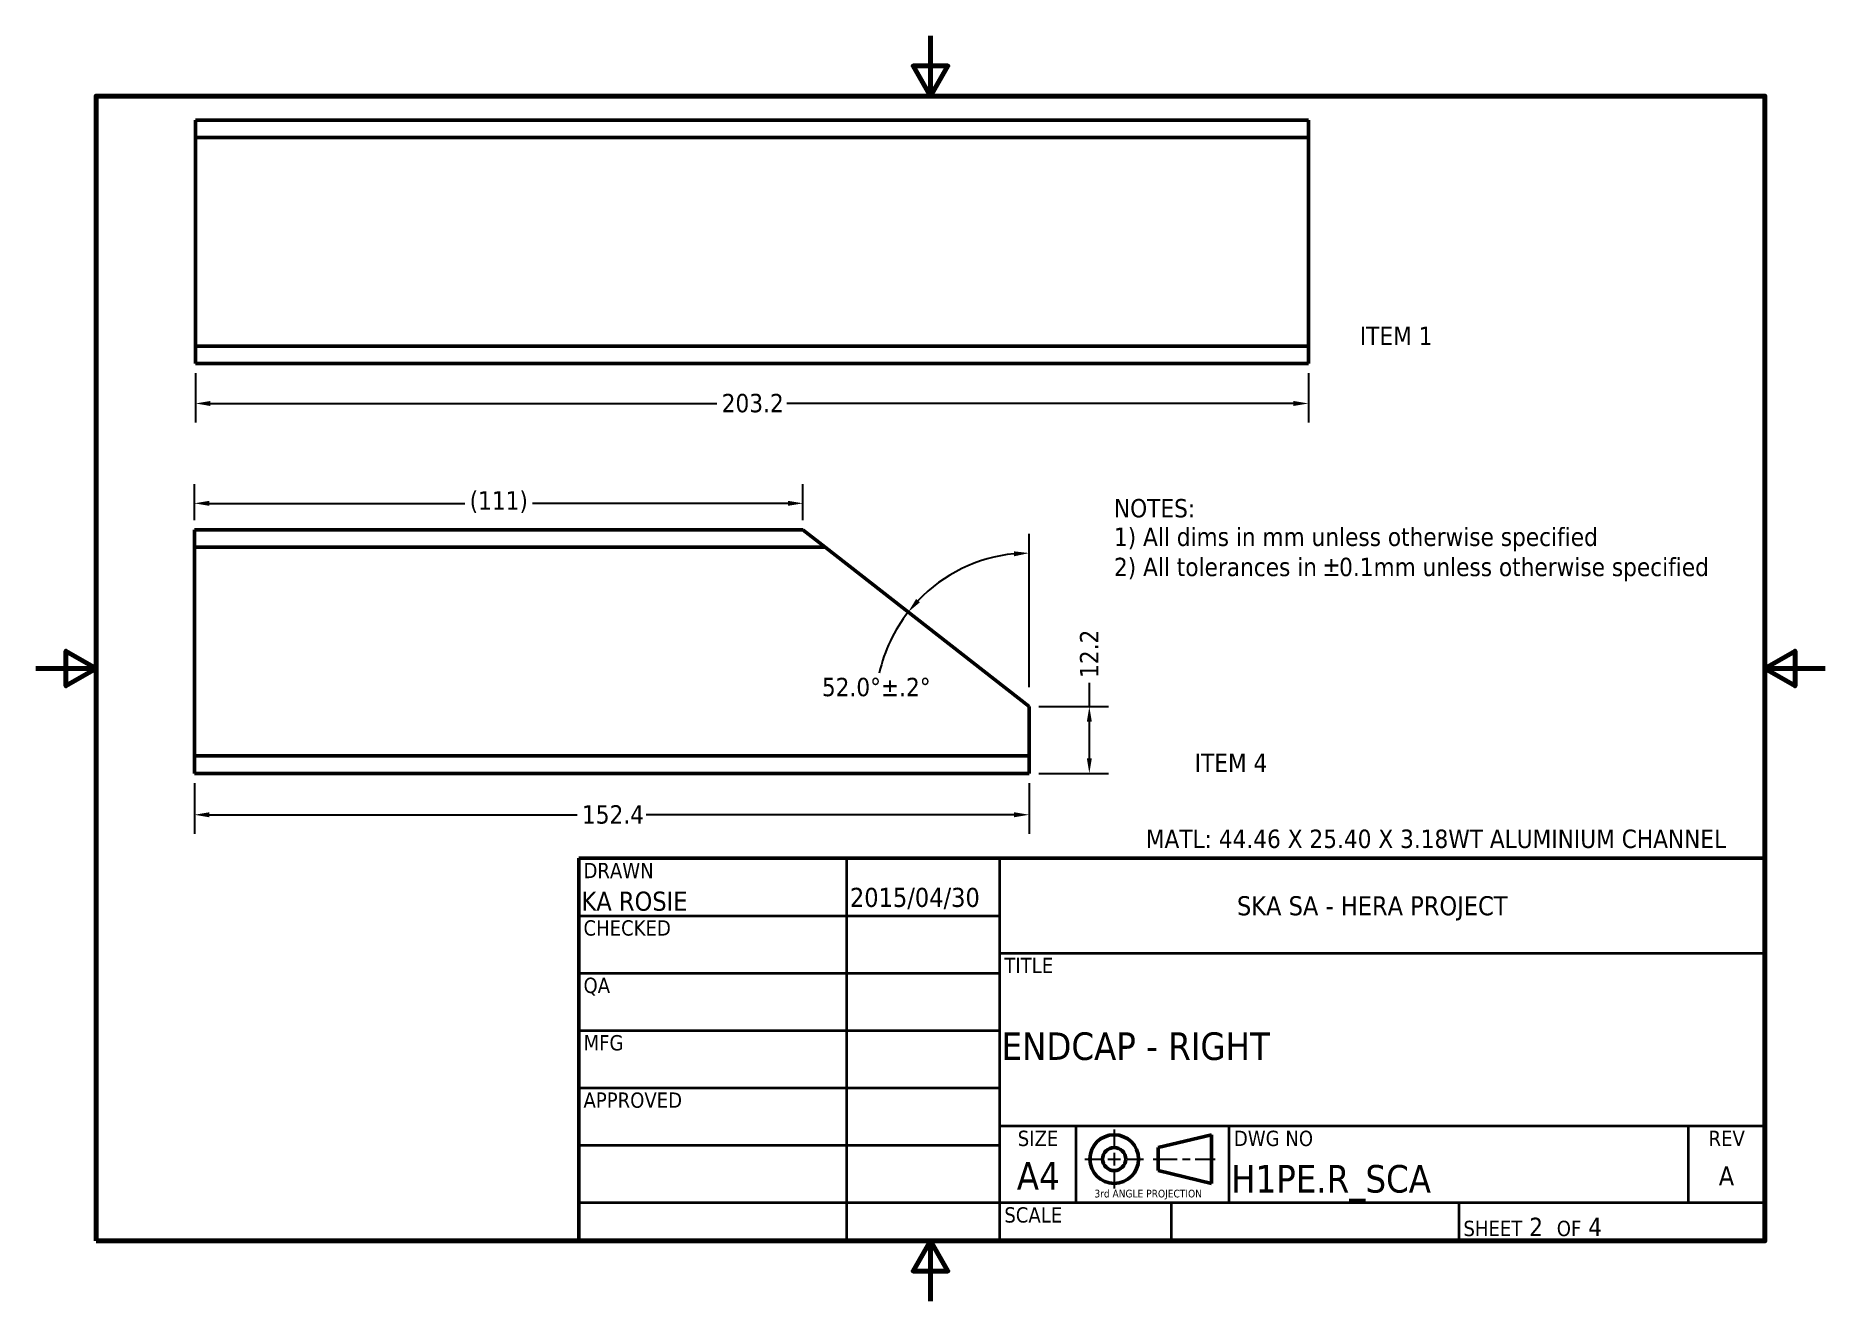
# Model space of a CAD drawing. Header units: millimetres. Extents: x 0 to 327, y 0 to 231.
import ezdxf
from ezdxf.enums import TextEntityAlignment as Align

# ---------------------------------------------------------------- set-up
doc = ezdxf.new("R2010")
doc.units = ezdxf.units.MM
doc.header["$LTSCALE"] = 1.1
for name, color, linetype, lineweight in [('Border (ANSI)', 7, 'Continuous', 70), ('Dimension (ANSI)', 7, 'Continuous', 25), ('Sketch Geometry (ANSI)', 7, 'Continuous', 25), ('Symbol (ANSI)', 7, 'Continuous', 25), ('Title (ANSI)', 7, 'Continuous', 50), ('Visible (ANSI)', 7, 'Continuous', 50)]:
    doc.layers.add(name, color=color, linetype=linetype, lineweight=lineweight)
doc.styles.add('Note Text (ANSI)', font='tahoma.ttf')
doc.styles.add('Text Style30', font='tahoma.ttf')
doc.styles.add('Text Style38', font='tahoma.ttf')
doc.styles.add('Text Style39', font='tahoma.ttf')
doc.dimstyles.new('Default - mm (ANSI)', dxfattribs={"dimscale": 1.1, "dimtxt": 3.048, "dimasz": 2.5, "dimexe": 3.175, "dimexo": 1.6002, "dimgap": 0.8, "dimtad": 0, "dimtoh": 1, "dimdec": 1, "dimrnd": 1e-08, "dimzin": 4, "dimdsep": 46, "dimtxsty": 'Note Text (ANSI)', "dimcen": 0.09, "dimdle": 10, "dimclrd": 256, "dimclre": 256, "dimclrt": 256, "dimadec": 1, "dimazin": 1, "dimtfac": 1, "dimtofl": 0, "dimtmove": 0, "dimatfit": 3, "dimfxl": 1, "dimtolj": 1, "dimtzin": 4, "dimlwd": -1, "dimlwe": -1, "dimarcsym": 0})

# ---------------------------------------------------------------- blocks, each defined once
blk = doc.blocks.new('Borders Default Border')
at = {"layer": 'Border (ANSI)', "flags": 128}
for points in [[(148.5, 210), (148.5, 200), (145.61, 205), (151.39, 205), (148.5, 200)], [(10, 10), (10, 200), (287, 200), (287, 10), (10, 10)], [(0, 105), (10, 105), (5, 107.89), (5, 102.11), (10, 105)], [(297, 105), (287, 105), (292, 107.89), (292, 102.11), (287, 105)], [(148.5, 0), (148.5, 10), (145.61, 5), (151.39, 5), (148.5, 10)]]:
    blk.add_lwpolyline(points, dxfattribs=at)
blk = doc.blocks.new('Title Blocks ANSI - Large')
at = {"layer": 'Title (ANSI)'}
for p, q in [((127, 189.23), (127, 125.73)), ((323.85, 189.23), (127, 189.23)), ((323.85, 125.73), (323.85, 189.23)), ((127, 125.73), (323.85, 125.73))]:
    blk.add_line(p, q, dxfattribs=at)
at = {"layer": 'Title (ANSI)', "lineweight": 35}
for p, q in [((171.45, 125.73), (171.45, 189.23)), ((196.85, 125.73), (196.85, 189.23)), ((127, 179.7), (196.85, 179.7)), ((196.85, 173.48), (323.85, 173.48)), ((127, 170.18), (196.85, 170.18)), ((127, 160.65), (196.85, 160.65)), ((127, 151.13), (196.85, 151.13)), ((323.85, 144.78), (196.85, 144.78)), ((209.55, 132.08), (209.55, 144.78)), ((234.95, 132.08), (234.95, 144.78)), ((311.15, 132.08), (311.15, 144.78)), ((127, 141.6), (196.85, 141.6)), ((196.85, 132.08), (127, 132.08)), ((323.85, 132.08), (196.85, 132.08)), ((225.3, 132.08), (225.3, 125.73)), ((273.05, 132.08), (273.05, 125.73))]:
    blk.add_line(p, q, dxfattribs=at)
at = {"layer": 'Title (ANSI)', "style": 'Text Style38'}
for s, p in [('DRAWN', (127.76, 188.47)), ('CHECKED', (127.76, 178.94)), ('TITLE', (197.61, 172.72)), ('QA', (127.76, 169.42)), ('MFG', (127.76, 159.89)), ('APPROVED', (127.76, 150.37)), ('DWG NO', (235.71, 144.02)), ('SCALE', (197.61, 131.32))]:
    blk.add_text(s, height=2.54, dxfattribs=at).set_placement(p, align=Align.TOP_LEFT)
for s, p in [('SIZE', (203.2, 144.02)), ('REV', (317.5, 144.02))]:
    blk.add_text(s, height=2.54, dxfattribs=at).set_placement(p, align=Align.TOP_CENTER)
at = {"layer": 'Title (ANSI)', "insert": (273.81, 126.49), "char_height": 3.048, "attachment_point": 7, "style": 'Note Text (ANSI)'}
blk.add_mtext('\\fTahoma|b0|i0;\\H2.5400;SHEET\\fTahoma|b0|i0;\\H3.0480; 2  \\fTahoma|b0|i0;\\H2.5400;OF\\fTahoma|b0|i0;\\H3.0480; 4 ', dxfattribs=at)
at = {"layer": 'Title (ANSI)'}
for tag, p, height, style in [('CREATION_DATE_001', (171.98, 181.16), 3.17, 'Text Style39'), ('AUTHOR_001', (127.44, 180.53), 3.17, 'Text Style39'), ('COMPANY_001', (236.22, 179.77), 3.17, 'Text Style39'), ('TITLE_001', (197.15, 155.77), 4.57, 'Text Style30'), ('Sheet_Size_001', (199.68, 134.24), 4.57, 'Text Style30'), ('PART_NUMBER_001', (235.25, 133.76), 4.57, 'Text Style30'), ('REVISION_NUMBER_001', (316.18, 134.94), 3.17, 'Text Style39')]:
    blk.add_attdef(tag, p, '', height=height, dxfattribs=dict(at, style=style))
at = {"layer": 'Title (ANSI)', "style": 'Text Style39'}
for tag, p in [('CHECKED_BY', (127.76, 170.94)), ('CHECKED_DATE', (172.21, 170.94)), ('MFG_APPROVED_BY', (127.76, 151.89)), ('MFG_APPROVED_DATE', (172.21, 151.89)), ('ENG_APPROVED_BY', (127.76, 142.37)), ('ENG_APPROVAL_DATE', (172.21, 142.37))]:
    blk.add_attdef(tag, text='', height=3.17, dxfattribs=at).set_placement(p, align=Align.BOTTOM_LEFT)
blk = doc.blocks.new('*D7')
at = {"layer": 'Defpoints', "color": 0, "transparency": 16777216}
for p in [(29.14, 171.17), (232.34, 171.17), (232.34, 163.88)]:
    blk.add_point(p, dxfattribs=at)
at = {"layer": 'Dimension (ANSI)', "transparency": 16777216}
for p, q in [((29.14, 169.41), (29.14, 160.39)), ((232.34, 169.41), (232.34, 160.39)), ((31.89, 163.88), (124.35, 163.88)), ((229.59, 163.88), (137.13, 163.88))]:
    blk.add_line(p, q, dxfattribs=at)
for points in [[(31.89, 164.34), (31.89, 163.42), (29.14, 163.88)], [(229.59, 164.34), (229.59, 163.42), (232.34, 163.88)]]:
    blk.add_solid(points, dxfattribs=at)
at = {"layer": 'Dimension (ANSI)', "transparency": 16777216, "insert": (125.23, 165.63), "char_height": 3.353, "attachment_point": 1, "style": 'Note Text (ANSI)'}
blk.add_mtext('\\A1;203.2', dxfattribs=at)
blk = doc.blocks.new('*D8')
at = {"layer": 'Defpoints', "color": 0, "transparency": 16777216}
for p in [(28.95, 96.35), (181.35, 96.35), (28.95, 88.8)]:
    blk.add_point(p, dxfattribs=at)
at = {"layer": 'Dimension (ANSI)', "transparency": 16777216}
for p, q in [((28.95, 94.59), (28.95, 85.3)), ((181.35, 94.59), (181.35, 85.3)), ((31.7, 88.8), (98.84, 88.8)), ((178.6, 88.8), (111.45, 88.8))]:
    blk.add_line(p, q, dxfattribs=at)
for points in [[(31.7, 89.26), (31.7, 88.34), (28.95, 88.8)], [(178.6, 89.26), (178.6, 88.34), (181.35, 88.8)]]:
    blk.add_solid(points, dxfattribs=at)
at = {"layer": 'Dimension (ANSI)', "transparency": 16777216, "insert": (99.72, 90.54), "char_height": 3.353, "attachment_point": 1, "style": 'Note Text (ANSI)'}
blk.add_mtext('\\A1;152.4', dxfattribs=at)
blk = doc.blocks.new('*D9')
at = {"layer": 'Defpoints', "color": 0, "transparency": 16777216}
for p in [(181.35, 108.55), (181.35, 96.35), (192.35, 96.35)]:
    blk.add_point(p, dxfattribs=at)
at = {"layer": 'Dimension (ANSI)', "transparency": 16777216}
for p, q in [((192.35, 108.55), (192.35, 112.9)), ((183.11, 108.55), (195.84, 108.55)), ((192.35, 99.1), (192.35, 105.8)), ((183.11, 96.35), (195.84, 96.35))]:
    blk.add_line(p, q, dxfattribs=at)
for points in [[(191.89, 105.8), (192.8, 105.8), (192.35, 108.55)], [(191.89, 99.1), (192.8, 99.1), (192.35, 96.35)]]:
    blk.add_solid(points, dxfattribs=at)
at = {"layer": 'Dimension (ANSI)', "transparency": 16777216, "insert": (190.63, 113.78), "char_height": 3.353, "attachment_point": 1, "rotation": 90, "style": 'Note Text (ANSI)'}
blk.add_mtext('\\A1;12.2', dxfattribs=at)
blk = doc.blocks.new('*D10')
at = {"layer": 'Defpoints', "color": 0, "transparency": 16777216}
for p in [(173, 135.3), (179.96, 109.64), (181.35, 110.31), (181.35, 108.55)]:
    blk.add_point(p, dxfattribs=at)
at = {"layer": 'Dimension (ANSI)', "transparency": 16777216}
blk.add_line((181.35, 112.07), (181.35, 140.06), dxfattribs=at)
for start, end in [(95.6264, 136.3736), (142, 167.3718)]:
    blk.add_arc((181.35, 108.55), 28.02, start, end, dxfattribs=at)
for points in [[(178.58, 136.89), (178.62, 135.98), (181.35, 136.57)], [(161.41, 127.58), (160.72, 128.18), (159.27, 125.8)]]:
    blk.add_solid(points, dxfattribs=at)
at = {"layer": 'Dimension (ANSI)', "transparency": 16777216, "insert": (143.52, 113.8), "char_height": 3.3528, "attachment_point": 1, "style": 'Note Text (ANSI)'}
blk.add_mtext('\\A1;52.0°±.2°', dxfattribs=at)
blk = doc.blocks.new('*D11')
at = {"layer": 'Defpoints', "color": 0, "transparency": 16777216}
for p in [(28.95, 145.65), (28.95, 140.8), (140.07, 140.8)]:
    blk.add_point(p, dxfattribs=at)
at = {"layer": 'Dimension (ANSI)', "transparency": 16777216}
for p, q in [((28.95, 142.56), (28.95, 149.14)), ((140.07, 142.56), (140.07, 149.14)), ((31.7, 145.65), (78.33, 145.65)), ((137.32, 145.65), (90.69, 145.65))]:
    blk.add_line(p, q, dxfattribs=at)
for points in [[(31.7, 146.11), (31.7, 145.19), (28.95, 145.65)], [(137.32, 146.11), (137.32, 145.19), (140.07, 145.65)]]:
    blk.add_solid(points, dxfattribs=at)
at = {"layer": 'Dimension (ANSI)', "transparency": 16777216, "insert": (79.21, 147.86), "char_height": 3.353, "attachment_point": 1, "style": 'Note Text (ANSI)'}
blk.add_mtext('\\A1;(111)', dxfattribs=at)
blk = doc.blocks.new('3rd ANGLE PROJECTION')
at = {"layer": 'Sketch Geometry (ANSI)', "lineweight": 25}
for p, q in [((-6.99, 5.75), (-6.99, 2.5)), ((-12.74, 0), (-9.49, 0)), ((-8.24, 0), (-5.74, 0)), ((-6.99, 1.25), (-6.99, -1.25)), ((-4.49, 0), (-1.24, 0)), ((0.64, 0), (5.33, 0)), ((6.33, 0), (7.83, 0)), ((8.83, 0), (12.74, 0)), ((-6.99, -2.5), (-6.99, -5.75))]:
    blk.add_line(p, q, dxfattribs=at)
at = {"layer": 'Sketch Geometry (ANSI)', "lineweight": 50}
for p, q in [((1.62, 2.25), (11.99, 4.75)), ((11.99, 4.75), (11.99, -4.75)), ((1.62, 2.25), (1.62, -2.25)), ((1.62, -2.25), (11.99, -4.75))]:
    blk.add_line(p, q, dxfattribs=at)
for radius in [4.75, 2.25]:
    blk.add_circle((-6.99, 0), radius, dxfattribs=at)
at = {"layer": 'Symbol (ANSI)', "insert": (-10.85, -5.98), "char_height": 1.5, "attachment_point": 1, "style": 'Note Text (ANSI)'}
blk.add_mtext('\\fTahoma|b0|i0;\\H1.5000;3rd ANGLE PROJECTION', dxfattribs=at)

msp = doc.modelspace()

# ---------------------------------------------------------------- linework, layer by layer
at = {"layer": 'Visible (ANSI)'}
for p, q in [((29.14, 212.44), (29.14, 215.62)), ((29.14, 215.62), (232.34, 215.62)), ((29.14, 174.34), (29.14, 212.44)), ((29.14, 212.44), (232.34, 212.44)), ((232.34, 215.62), (232.34, 212.44)), ((232.34, 212.44), (232.34, 174.34)), ((29.14, 171.17), (29.14, 174.34)), ((29.14, 174.34), (232.34, 174.34)), ((232.34, 174.34), (232.34, 171.17)), ((29.14, 171.17), (232.34, 171.17)), ((140.07, 140.8), (28.95, 140.8)), ((28.95, 137.63), (28.95, 140.8)), ((144.13, 137.63), (140.07, 140.8)), ((144.13, 137.63), (28.95, 137.63)), ((28.95, 99.53), (28.95, 137.63)), ((181.35, 108.55), (144.13, 137.63)), ((181.35, 108.55), (181.35, 99.53)), ((181.35, 99.53), (28.95, 99.53)), ((28.95, 96.35), (28.95, 99.53)), ((181.35, 99.53), (181.35, 96.35)), ((181.35, 96.35), (28.95, 96.35))]:
    msp.add_line(p, q, dxfattribs=at)

# ---------------------------------------------------------------- block references
for name, p, xscale, yscale, zscale in [('Borders Default Border', (0, 0), 1.1, 1.1, 1.1), ('3rd ANGLE PROJECTION', (203.42, 25.94), 0.935, 0.935, 0.935)]:
    msp.add_blockref(name, p, dxfattribs=dict(xscale=xscale, yscale=yscale, zscale=zscale))
at = {"xscale": 1.1, "yscale": 1.1, "zscale": 1.1}
msp.add_blockref('Title Blocks ANSI - Large', (-40.54, -127.3), dxfattribs=at).add_auto_attribs({'AUTHOR_001': 'KA ROSIE', 'CREATION_DATE_001': '2015/04/30', 'PART_NUMBER_001': 'H1PE.R_SCA', 'TITLE_001': 'ENDCAP - RIGHT', 'Sheet_Size_001': 'A4', 'COMPANY_001': 'SKA SA - HERA PROJECT', 'REVISION_NUMBER_001': 'A'})

# ---------------------------------------------------------------- texts
at = {"layer": 'Symbol (ANSI)', "attachment_point": 1, "style": 'Note Text (ANSI)'}
for s, insert, char_height, width in [('{ITEM 1}', (241.73, 177.89), 3.353, 14.5089), ('{ITEM 4}', (211.58, 99.97), 3.353, 14.5089), ('{MATL: 44.46 X 25.40 X 3.18WT ALUMINIUM CHANNEL}', (202.66, 86.09), 3.3528, 111.501)]:
    msp.add_mtext(s, dxfattribs=dict(at, insert=insert, char_height=char_height, width=width))
at = {"layer": 'Symbol (ANSI)', "insert": (196.84, 146.44), "char_height": 3.3528, "width": 110.7159, "attachment_point": 1, "line_spacing_factor": 0.934277, "style": 'Note Text (ANSI)'}
msp.add_mtext('NOTES:\\P1) All dims in mm unless otherwise specified{\\H1.0663x; }\\P2) All tolerances in {\\fArial|b0|i0|c0|p34;\\H1.0833x;±\\fTahoma|b0|i0|c0|p34;\\H0.92308x;0.1mm unless otherwise specified\\H1.0856x; }', dxfattribs=at)

# ---------------------------------------------------------------- dimensions: what is measured, and where the dimension line sits
at = {"layer": 'Dimension (ANSI)'}
for base, p1, p2, angle, override, picture, middle in [((232.34, 163.88), (29.14, 171.17), (232.34, 171.17), 180, {"dimgap": 0.8, "dimtoh": 0, "dimdec": 1, "dimtol": 0, "dimlim": 0, "dimtp": 0, "dimtm": 0, "dimtdec": 2, "dimatfit": 1}, '*D7', (130.74, 163.88)), ((192.35, 96.35), (181.35, 108.55), (181.35, 96.35), 90, {"dimgap": 0.8, "dimtoh": 0, "dimdec": 1, "dimtol": 0, "dimlim": 0, "dimtp": 0, "dimtm": 0, "dimtdec": 2, "dimatfit": 2}, '*D9', (192.35, 117.9)), ((28.95, 88.8), (181.35, 96.35), (28.95, 96.35), 180, {"dimgap": 0.8, "dimtoh": 0, "dimdec": 1, "dimtol": 0, "dimlim": 0, "dimtp": 0, "dimtm": 0, "dimtdec": 2, "dimatfit": 1}, '*D8', (105.15, 88.8))]:
    dim = msp.add_linear_dim(base=base, p1=p1, p2=p2, angle=angle, dimstyle='Default - mm (ANSI)', override=override, dxfattribs=at)
    dim.commit()
    dim.dimension.update_dxf_attribs({"geometry": picture, "text_midpoint": middle, "dimtype": 160})
dim = msp.add_linear_dim(base=(28.95, 145.65), p1=(140.07, 140.8), p2=(28.95, 140.8), angle=180, text='(<>)', dimstyle='Default - mm (ANSI)', override={"dimgap": 0.8, "dimtoh": 0, "dimdec": 0, "dimtol": 0, "dimlim": 0, "dimtp": 0, "dimtm": 0, "dimtdec": 2, "dimatfit": 1}, dxfattribs=at)
dim.commit()
dim.dimension.update_dxf_attribs({"geometry": '*D11', "text_midpoint": (84.51, 145.65), "dimtype": 160})
dim = msp.add_angular_dim_3p(base=(172.9992, 135.297), center=(181.3458, 108.5538), p1=(181.3458, 110.314), p2=(179.9587, 109.6375), dimstyle='Default - mm (ANSI)', override={"dimgap": 0.8, "dimtih": 1, "dimse2": 1, "dimadec": 1, "dimtol": 1, "dimlim": 0, "dimtp": 0.2, "dimtm": 0.2, "dimtdec": 1}, dxfattribs=at)
dim.commit()
dim.dimension.update_dxf_attribs({"geometry": '*D10', "text_midpoint": (153.5497, 112.0524), "dimtype": 165})

doc.saveas('drawing.dxf')
